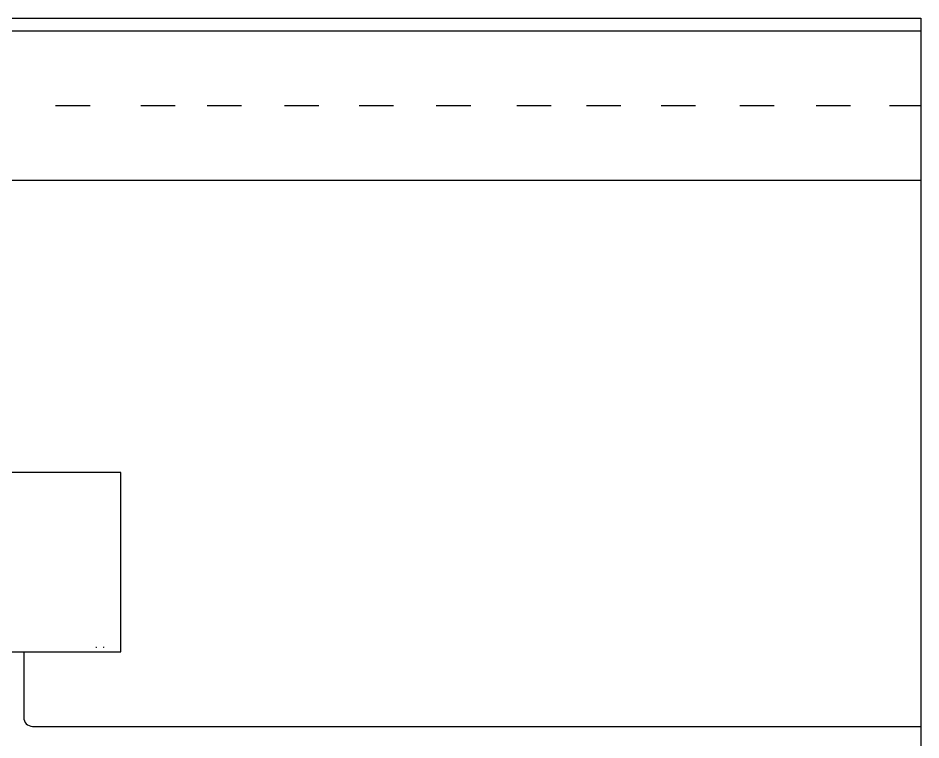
# Model space of a CAD drawing. Header units: millimetres. Extents: x -229914 to 856942, y -268655 to 87212.
# Drawn here: x -182302 to -121814, y 38849 to 87212 of the extents above; entities that cross this region are included whole.
import ezdxf

# ---------------------------------------------------------------- set-up
doc = ezdxf.new("R2010")
doc.units = ezdxf.units.MM

msp = doc.modelspace()

# ---------------------------------------------------------------- hatches: boundary and pattern name
h = msp.add_hatch(color=256)
h.dxf.hatch_style = 1
h.paths.add_polyline_path([(-177116.15491, 45056.82549, 1), (-177016.15491, 45056.82549, 1)])
h = msp.add_hatch(color=256)
h.dxf.hatch_style = 1
h.paths.add_polyline_path([(-176616.15491, 45056.82549, 1), (-176516.15491, 45056.82549, 1)])

# ---------------------------------------------------------------- linework, layer by layer
for p, q in [((-229913.73623, 87211.54753), (-121813.73623, 87211.54753)), ((-121813.73623, 87211.54753), (-121813.73623, -3838.55501)), ((-229913.73623, 86359.51527), (-121813.73623, 86359.51527)), ((-179786.48133, 81359.51527), (-177479.77606, 81359.51527)), ((-174073.72558, 81359.51527), (-171767.02031, 81359.51527)), ((-169642.63425, 81359.51527), (-167335.92898, 81359.51527)), ((-164457.34041, 81359.51527), (-162150.63514, 81359.51527)), ((-159447.71253, 81359.51527), (-157141.00726, 81359.51527)), ((-154280.30483, 81359.51527), (-151973.59957, 81359.51527)), ((-148890.40661, 81359.51527), (-146583.70134, 81359.51527)), ((-144222.65082, 81359.51527), (-141915.94555, 81359.51527)), ((-139213.02294, 81359.51527), (-136906.31767, 81359.51527)), ((-133953.56911, 81359.51527), (-131646.86384, 81359.51527)), ((-128831.79427, 81359.51527), (-126525.08901, 81359.51527)), ((-123917.93299, 81359.51527), (-121813.73623, 81359.51527)), ((-208576.3492, 76359.51527), (-121813.73623, 76359.51527)), ((-181926.3492, 44759.51527), (-181926.3492, 40359.51527)), ((-181326.3492, 39759.51527), (-121813.73623, 39759.51527))]:
    msp.add_line(p, q)
msp.add_lwpolyline([(-175426.3492, 44759.51527), (-175426.3492, 56759.51527), (-192426.3492, 56759.51527), (-192426.3492, 44759.51527)], close=True)
msp.add_arc((-181326.3492, 40359.51527), 600, 180, 270)

doc.saveas('drawing.dxf')
